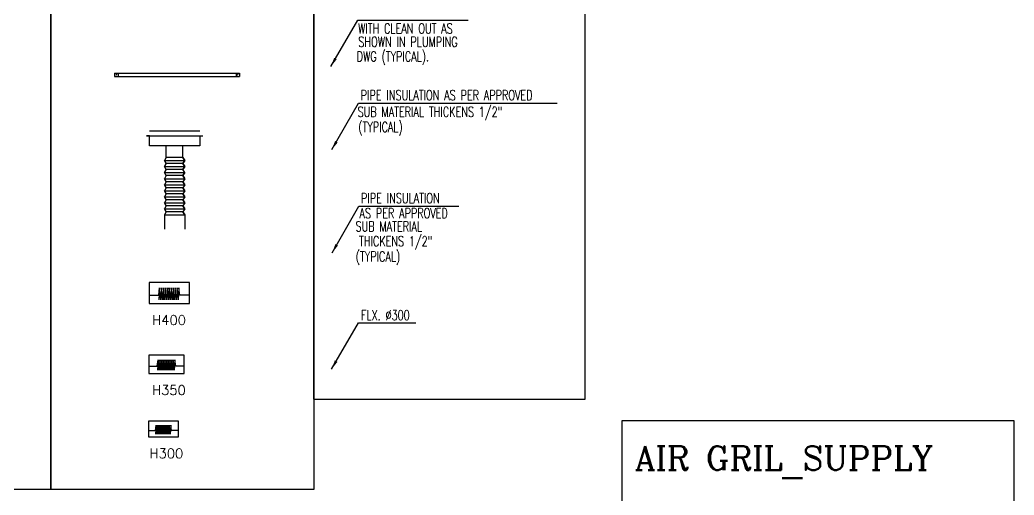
# Model space of a CAD drawing. Extents: x 462150 to 593348, y 35809 to 85242.
# Drawn here: x 574589 to 584450, y 70035 to 74750 of the extents above; entities that cross this region are included whole.
import ezdxf

# ---------------------------------------------------------------- set-up
doc = ezdxf.new("R2010")
doc.units = 0
doc.header["$LTSCALE"] = 500
doc.header["$MEASUREMENT"] = 0
for name, color, linetype in [('AC-FLEXIBLE', 2, 'Continuous'), ('AC-S.C.D.', 150, 'Continuous'), ('AC-SUPPLY DUCT', 4, 'Continuous'), ('AC-SUPPORT', 124, 'Continuous'), ('AC-TEXT', 7, 'Continuous'), ('AC.VD.', 41, 'Continuous'), ('HVAC-EH', 220, 'Continuous'), ('PL-W-TEXT', 7, 'Continuous')]:
    doc.layers.add(name, color=color, linetype=linetype)
doc.styles.add('FF-LOOP', font='romanc.shx', dxfattribs={"height": 2})
doc.styles.add('SECOND fainl$0$ROMANS', font='ROMANS.shx', dxfattribs={"width": 0.7, "height": 100})
doc.dimstyles.new('SECOND fainl$0$DIM-100', dxfattribs={"dimscale": 100, "dimtxt": 100, "dimasz": 0.9, "dimexe": 0.3, "dimexo": 0.3, "dimgap": 0.3, "dimtad": 1, "dimdec": 0, "dimrnd": 10, "dimzin": 0, "dimdsep": 46, "dimtxsty": 'SECOND fainl$0$ROMANS', "dimcen": 0, "dimdle": 2, "dimclrd": 30, "dimclre": 30, "dimclrt": 7, "dimadec": 0, "dimazin": 0, "dimtfac": 1, "dimtdec": 0, "dimtix": 1, "dimtmove": 2, "dimatfit": 3, "dimfxl": 100, "dimtolj": 1, "dimtzin": 0, "dimarcsym": 0})

# ---------------------------------------------------------------- blocks, each defined once
blk = doc.blocks.new('eh')
at = {"layer": 'HVAC-EH', "color": 242, "ltscale": 10}
for p, q in [((-92.09444228215784, -108.9039609776391), (-83.93063622674698, -44.79331788593861)), ((-83.73632874793775, -44.79331788593861), (-90.73362559823157, -148.536066909666)), ((-73.9669291007606, -148.536066909666), (-83.73632874793775, -44.79331788593861)), ((-66.96963225046679, -44.79331788593861), (-73.9669291007606, -148.536066909666)), ((-57.20023260328964, -148.536066909666), (-66.96963225046679, -44.79331788593861)), ((-50.20293575299583, -44.79331788593861), (-57.20023260328964, -148.536066909666)), ((-40.43353610581867, -148.536066909666), (-50.20293575299583, -44.79331788593861)), ((-33.43623925552486, -44.79331788593861), (-40.43353610581867, -148.536066909666)), ((-23.66683960834772, -148.536066909666), (-33.43623925552486, -44.79331788593861)), ((-16.66954275805391, -44.79331788593861), (-23.66683960834772, -148.536066909666)), ((-6.900143110876762, -148.536066909666), (-16.66954275805391, -44.79331788593861)), ((0.0971537394170503, -44.79331788593861), (-6.900143110876762, -148.536066909666)), ((9.866553386594193, -148.536066909666), (0.0971537394170503, -44.79331788593861)), ((16.86385023688801, -44.79331788593861), (9.866553386594193, -148.536066909666)), ((26.63324988406515, -148.536066909666), (16.86385023688801, -44.79331788593861)), ((33.63054673435897, -44.79331788593861), (26.63324988406515, -148.536066909666)), ((43.39994638153611, -148.536066909666), (33.63054673435897, -44.79331788593861)), ((50.39724323182992, -44.79331788593861), (43.39994638153611, -148.536066909666)), ((60.16664287900707, -148.536066909666), (50.39724323182992, -44.79331788593861)), ((67.16393972930088, -44.79331788593861), (60.16664287900707, -148.536066909666)), ((76.93333937647802, -148.536066909666), (67.16393972930088, -44.79331788593861)), ((83.93063622677181, -44.79331788593861), (76.93333937647802, -148.536066909666)), ((92.09444228218271, -108.9039609776391), (83.93063622677181, -44.79331788593861)), ((-175.3152082950338, -108.9039609776391), (-92.09444228215784, -108.9039609776391)), ((175.3152082950587, -108.9039609776391), (92.09444228218271, -108.9039609776391))]:
    blk.add_line(p, q, dxfattribs=at)
at = {"layer": 'HVAC-EH', "color": 2, "ltscale": 10}
blk.add_lwpolyline([(-175.3152082949423, -180.1234252857249), (175.3152082950587, -180.1234252857249), (175.3152082950587, 0), (-175.3152082949423, 0)], close=True, dxfattribs=at)
blk = doc.blocks.new('H400')
at = {"layer": 'HVAC-EH', "xscale": 1.142857142855064, "yscale": 1.142857142855064, "zscale": 1.142857142855064}
blk.add_blockref('eh', (-200.3602380514494, 205.8553431837208), dxfattribs=at)
blk = doc.blocks.new('H350')
at = {"layer": 'HVAC-EH'}
blk.add_blockref('eh', (-175.3152082950546, 180.1234252857248), dxfattribs=at)
blk = doc.blocks.new('H300')
at = {"layer": 'HVAC-EH', "xscale": 0.8555524389084894, "yscale": 0.8555524389084894, "zscale": 0.8555524389084894}
blk.add_blockref('eh', (-149.9913540345878, 154.105035807097), dxfattribs=at)
blk = doc.blocks.new('*U185')
at = {"layer": 'AC-SUPPORT'}
for p, q in [((502.7254109657259, 0, 0.0002385879889689), (-736.0692062557538, 0, -1.37066370871e-05)), ((-736.0522719896436, 2.91038e-11, -1.36998170019e-05), (-736.0522719897017, -35.15116858063266, 0.0001493468103985)), ((-702.035637971585, 2.91038e-11), (-702.0356379716433, -35.15116858063266, 0.0001630466273977)), ((468.7257112136466, 2.91038e-11), (468.7257112137193, -35.15116858063266, 0.0001630466274008)), ((502.7423452317051, 2.91038e-11, -1.36998169988e-05), (502.7423452317779, -35.15116858063266, 0.0001493468104016)), ((502.7423452317779, -35.15116858066176, 0.0004016414364545), (-736.0522719897017, -35.15116858063266, 0.0001493468103985)), ((502.7423452317779, -35.15116858066176, 0.0004016414364545), (497.7036709503335, -35.15116858066176, 0.0004016414364545)), ((502.7423452317779, -35.15116858066176, 0.0004016414364545), (497.7036709503335, -35.15116858066176, 0.0004016414364545))]:
    blk.add_line(p, q, dxfattribs=at)
at = {"layer": 'AC-SUPPORT', "const_width": 7.915933192576366}
for points, elevation in [([(-714.1808390403786, -17.5040551268321, 1), (-722.096772233086, -17.5040551268321, 1)], -0.0001043786083193), ([(-714.1808390403786, -17.5040551268321, 1), (-722.096772233086, -17.5040551268321, 1)], -0.0001043786083193), ([(480.8709122824547, -17.13636798251537, -1), (488.7868454751623, -17.13636798251537, -1)], 0.0004016414364545), ([(480.8709122824547, -17.13636798251537, -1), (488.7868454751623, -17.13636798251537, -1)], 0.0004016414364545)]:
    blk.add_lwpolyline(points, format="xyb", close=True, dxfattribs=dict(at, elevation=elevation))

msp = doc.modelspace()

# ---------------------------------------------------------------- linework, layer by layer
for p, q in [((577503.1004133256, 70987.19579821218), (577503.1004133257, 81073.02170868687)), ((580195.38595646, 70987.19579821218), (580195.38595646, 81073.02170868687)), ((577503.1004133256, 70987.19579821218), (580195.38595646, 70987.19579821218))]:
    msp.add_line(p, q)
for points in [[(572289.3029655414, 81073.02170868687), (574896.2016894335, 81073.02170868687), (574896.2016894335, 70092.24803954456), (572289.3029655414, 70092.24803954456)], [(574896.2016894335, 81073.02170868687), (577503.1004133257, 81073.02170868687), (577503.1004133257, 70092.24803954456), (574896.2016894335, 70092.24803954456)], [(580560.0077594242, 61103.56800382723), (584449.8407848938, 61103.56800382723), (584449.8407848935, 70772.85233294484), (580560.0077594238, 70772.85233294484)]]:
    msp.add_lwpolyline(points, close=True)
at = {"layer": 'AC-FLEXIBLE'}
for p, q in [((576041.0240115757, 73384.84015342417), (576023.7035383014, 73354.84014954086)), ((576041.0240115757, 73384.84015342417), (576023.7035383014, 73354.84014954086)), ((576206.3830515757, 73384.84019049376), (576041.0240115757, 73384.84015342417)), ((576206.3830515757, 73384.84019049376), (576223.7035383014, 73354.84019437847)), ((576223.7035383014, 73354.84019437847), (576206.3830515757, 73384.84019049376)), ((576223.7035383014, 73354.84019437847), (576206.3830515757, 73384.84019049376)), ((576023.7035383014, 73354.84014954086), (576223.7035383014, 73354.84019437847)), ((576023.7035383014, 73354.84014954086), (576041.0240250268, 73324.84015342407)), ((576041.0240250268, 73324.84015342407), (576023.7035383014, 73354.84014954086)), ((576023.7035383014, 73354.84014954086), (576041.0240250268, 73324.84015342407)), ((576041.0240250268, 73324.84015342407), (576023.7035383014, 73354.84014954086)), ((576041.0240250268, 73324.84015342407), (576023.7035383014, 73354.84014954086)), ((576023.7035517527, 73294.84014954086), (576041.0240250268, 73324.84015342407)), ((576041.0240250268, 73324.84015342407), (576023.7035517527, 73294.84014954086)), ((576041.0240250268, 73324.84015342407), (576023.7035517527, 73294.84014954086)), ((576023.7035517527, 73294.84014954086), (576223.7035517527, 73294.84019437847)), ((576041.0240384782, 73264.84015342407), (576023.7035517527, 73294.84014954086)), ((576206.3830650271, 73324.84019049376), (576041.0240250268, 73324.84015342407)), ((576223.7035383014, 73354.84019437847), (576206.3830650271, 73324.84019049376)), ((576223.7035383014, 73354.84019437847), (576206.3830650271, 73324.84019049376)), ((576206.3830650271, 73324.84019049376), (576223.7035383014, 73354.84019437847)), ((576223.7035383014, 73354.84019437847), (576206.3830650271, 73324.84019049376)), ((576223.7035517527, 73294.84019437847), (576206.3830650271, 73324.84019049376)), ((576206.3830650271, 73324.84019049376), (576223.7035517527, 73294.84019437847)), ((576223.7035517527, 73294.84019437847), (576206.3830650271, 73324.84019049376)), ((576206.3830784783, 73264.84019049376), (576223.7035517527, 73294.84019437847)), ((576223.7035517527, 73294.84019437847), (576206.3830784783, 73264.84019049376)), ((576023.7035652038, 73234.84014954086), (576041.0240384782, 73264.84015342407)), ((576041.0240384782, 73264.84015342407), (576023.7035652038, 73234.84014954086)), ((576023.7035652038, 73234.84014954086), (576223.7035652038, 73234.84019437847)), ((576041.0240519294, 73204.84015342407), (576023.7035652038, 73234.84014954086)), ((576041.0240519294, 73204.84015342407), (576023.703578655, 73174.84014954086)), ((576023.703578655, 73174.84014954086), (576223.703578655, 73174.84019437847)), ((576023.703578655, 73174.84014954086), (576041.0240653806, 73144.84015342407)), ((576041.0240653806, 73144.84015342407), (576023.703578655, 73174.84014954086)), ((576206.3830784783, 73264.84019049376), (576041.0240384782, 73264.84015342407)), ((576206.3830919294, 73204.84019049376), (576041.0240519294, 73204.84015342407)), ((576206.3830919294, 73204.84019049376), (576041.0240519294, 73204.84015342407)), ((576223.7035652038, 73234.84019437847), (576206.3830784783, 73264.84019049376)), ((576206.3830919294, 73204.84019049376), (576223.7035652038, 73234.84019437847)), ((576223.7035652038, 73234.84019437847), (576206.3830919294, 73204.84019049376)), ((576206.3830919294, 73204.84019049376), (576223.703578655, 73174.84019437847)), ((576223.703578655, 73174.84019437847), (576206.3830919294, 73204.84019049376)), ((576223.703578655, 73174.84019437847), (576206.3831053807, 73144.84019049376)), ((576041.0240653806, 73144.84015342407), (576023.7035921061, 73114.84014954086)), ((576023.7035921061, 73114.84014954086), (576223.7035921062, 73114.84019437847)), ((576023.7035921061, 73114.84014954086), (576041.0240788319, 73084.84015342407)), ((576041.0240788319, 73084.84015342407), (576023.7035921061, 73114.84014954086)), ((576041.0240788319, 73084.84015342407), (576023.7036055572, 73054.84014954086)), ((576206.3831053807, 73144.84019049376), (576041.0240653806, 73144.84015342407)), ((576206.3831188317, 73084.84019049376), (576041.0240788319, 73084.84015342407)), ((576206.3831053807, 73144.84019049376), (576223.7035921062, 73114.84019437847)), ((576223.7035921062, 73114.84019437847), (576206.3831053807, 73144.84019049376)), ((576223.7035921062, 73114.84019437847), (576206.3831188317, 73084.84019049376)), ((576206.3831188317, 73084.84019049376), (576223.7036055572, 73054.84019437847)), ((576223.7036055572, 73054.84019437847), (576206.3831188317, 73084.84019049376)), ((576023.7036055572, 73054.84014954086), (576223.7036055572, 73054.84019437847)), ((576023.7036055572, 73054.84014954086), (576041.0240922831, 73024.84015342407)), ((576041.0240922831, 73024.84015342407), (576023.7036055572, 73054.84014954086)), ((576041.0240922831, 73024.84015342407), (576023.7036190085, 72994.84014954086)), ((576023.7036190085, 72994.84014954086), (576223.7036190087, 72994.84019437847)), ((576023.7036190085, 72994.84014954086), (576041.0241057342, 72964.84015342417)), ((576041.0241057342, 72964.84015342417), (576023.7036190085, 72994.84014954086)), ((576206.383132283, 73024.84019049376), (576041.0240922831, 73024.84015342407)), ((576223.7036055572, 73054.84019437847), (576206.383132283, 73024.84019049376)), ((576206.383132283, 73024.84019049376), (576223.7036190087, 72994.84019437847)), ((576223.7036190087, 72994.84019437847), (576206.383132283, 73024.84019049376)), ((576223.7036190087, 72994.84019437847), (576206.3831457341, 72964.84019049376)), ((576041.0241057342, 72964.84015342417), (576023.7036324597, 72934.84014954086)), ((576023.7036324597, 72934.84014954086), (576223.7036324597, 72934.84019437847)), ((576023.7036324597, 72934.84014954086), (576041.0241191855, 72904.84015342407)), ((576041.0241191855, 72904.84015342407), (576023.7036324597, 72934.84014954086)), ((576041.0241191855, 72904.84015342407), (576023.7036459112, 72874.84014954086)), ((576023.7036459112, 72874.84014954086), (576223.7036459112, 72874.84019437847)), ((576023.7036459112, 72874.84014954086), (576041.0241326366, 72844.84015342407)), ((576041.0241326366, 72844.84015342407), (576023.7036459112, 72874.84014954086)), ((576206.3831457341, 72964.84019049376), (576041.0241057342, 72964.84015342417)), ((576206.3831591856, 72904.84019049376), (576041.0241191855, 72904.84015342407)), ((576206.3831457341, 72964.84019049376), (576223.7036324597, 72934.84019437847)), ((576223.7036324597, 72934.84019437847), (576206.3831457341, 72964.84019049376)), ((576223.7036324597, 72934.84019437847), (576206.3831591856, 72904.84019049376)), ((576206.3831591856, 72904.84019049376), (576223.7036459112, 72874.84019437847)), ((576223.7036459112, 72874.84019437847), (576206.3831591856, 72904.84019049376)), ((576223.7036459112, 72874.84019437847), (576206.3831726365, 72844.84019049376)), ((576041.0241326366, 72844.84015342407), (576023.7036593623, 72814.84014954086)), ((576023.7036593623, 72814.84014954086), (576223.7036593623, 72814.84019437847)), ((576206.3831726365, 72844.84019049376), (576041.0241326366, 72844.84015342407)), ((576206.3831726365, 72844.84019049376), (576223.7036593623, 72814.84019437847)), ((576223.7036593623, 72814.84019437847), (576206.3831726365, 72844.84019049376))]:
    msp.add_line(p, q, dxfattribs=at)
at = {"layer": 'AC-S.C.D.', "color": 2, "elevation": -0.0304293178868524}
for points in [[(575906.4674334553, 73849.95624722507, 0, 40.01399382659729, 0), (575946.4799790485, 73780.64914075706, 0, 0, 0), (576003.6600406173, 73681.52447122606, 0, 0, 0)], [(576123.1219025906, 73870.52365387946, 0, 40.01399382659729, 0), (576123.1235748706, 73790.49566621898, 0, 0, 0), (576123.1665237279, 73676.06115347856, 0, 0, 0)], [(576339.8226651432, 73849.95624722507, 0, 40.01399382659729, 0), (576299.8101195499, 73780.64914075706, 0, 0, 0), (576242.6300579809, 73681.52447122606, 0, 0, 0)]]:
    msp.add_lwpolyline(points, format="xyseb", dxfattribs=at)
at = {"layer": 'AC-S.C.D.'}
for points in [[(576373.7035091569, 73600.37493156607), (576373.7035315757, 73500.37493156607), (575873.7035315757, 73500.37481947217), (575873.7035091569, 73600.37481947217), (575843.7035091569, 73600.37481274577), (576403.7035091569, 73600.37493829106)], [(575873.7034979478, 73650.37481947205), (576373.7034979478, 73650.37493156607)]]:
    msp.add_lwpolyline(points, dxfattribs=at)
at = {"layer": 'AC-SUPPLY DUCT'}
for p, q in [((576041.0240261905, 73384.84072509376), (576041.0240002893, 73500.37485698286)), ((576206.3830661906, 73384.84076216638), (576206.3830402894, 73500.37489405536)), ((576206.3830661906, 73384.84076216638), (576041.0240261905, 73384.84072509376)), ((576023.703673977, 72814.84072121207), (576223.703673977, 72814.84076604967)), ((576023.703673977, 72814.84072121207), (576023.7036888998, 72673.64094152718, 0.0057054971037831)), ((576223.703673977, 72814.84076604967), (576223.7036888998, 72673.64096266446, 0.0057054971037827))]:
    msp.add_line(p, q, dxfattribs=at)

# ---------------------------------------------------------------- block references
at = {"layer": 'AC-SUPPORT', "xscale": -1}
msp.add_blockref('*U185', (576031.002605378, 74223.22100721797, -0.000385338108771), dxfattribs=at)
at = {"layer": 'AC.VD.', "linetype": 'Continuous'}
for name, p in [('H400', (576270.7826523712, 71937.62411822366, -2.29457843778e-05)), ('H350', (576218.3925756883, 71243.30124622087, -2.29457843778e-05)), ('H300', (576162.8481641953, 70614.66531430327))]:
    msp.add_blockref(name, p, dxfattribs=at)

# ---------------------------------------------------------------- texts
at = {"layer": 'AC-TEXT', "style": 'SECOND fainl$0$ROMANS', "width": 0.7}
for s, p in [('WITH CLEAN OUT AS', (577943.0623862448, 74614.56831363376, 2.29457967872e-05)), ('SHOWN IN PLUMPING  ', (577946.0883570003, 74482.87706574587, 2.29457967872e-05)), (' DWG (TYPICAL).', (577881.8143032918, 74337.66956643107, 2.29457967872e-05)), ('PIPE INSULATION AS PER APPROVED ', (577969.2350709686, 73952.93179475456, 2.2923188117e-05)), (' SUB MATERIAL THICKENS 1/2" ', (577889.66898815, 73788.05009540408, 2.29457967872e-05)), (' (TYPICAL)', (577897.0440639002, 73637.87607447586, 2.29457967859e-05)), ('PIPE INSULATION', (577972.6240065139, 72931.29068397376, 2.2923188117e-05)), ('AS PER APPROVED ', (577957.1576692241, 72782.54402587346, 2.29457967872e-05)), (' SUB MATERIAL', (577869.4388598102, 72651.38837039856, 2.29457967872e-05)), ('THICKENS 1/2" ', (577952.2795186763, 72505.23736825526, 2.29457967872e-05)), (' (TYPICAL)', (577871.8139355603, 72353.30843254417, 2.29457967859e-05)), ('FLX. %%C300', (577972.2924186538, 71770.49466231857, 2.29457967872e-05))]:
    msp.add_text(s, height=100, dxfattribs=at).set_placement(p)
at = {"layer": 'PL-W-TEXT', "style": 'FF-LOOP'}
for s, height, p in [('H400', 95.25600000000004, (575900.7507167156, 71724.64559639388, -2.29457843778e-05)), ('H350', 95.25600000000004, (575899.2636816462, 71030.32272439096, -2.29457843778e-05)), ('AIR GRIL_SUPPLY', 238.1400000000001, (580688.6289570219, 70283.46174040623, 0.0009729561700114)), ('H300', 95.25600000000004, (575874.2030299278, 70401.68679247347))]:
    msp.add_text(s, height=height, dxfattribs=at).set_placement(p)

# ---------------------------------------------------------------- leaders
at = {"layer": 'AC-TEXT'}
for points in [[(577673.3588800399, 74288.49682530106, 2.29457843778e-05), (577938.9139563803, 74748.45170970196, 2.29457843778e-05), (579034.1234856991, 74748.45170962898, 2.29457843778e-05)], [(577682.6928177628, 73463.05219597607, 2.29457693351e-05), (577948.247894103, 73923.00708037558, 2.29457693351e-05), (579917.4467172386, 73923.00708027866, 2.29457693351e-05)], [(577685.818424365, 72440.60352944376, 2.29457843778e-05), (577951.3735007052, 72900.55841384176, 2.29457843778e-05), (578943.5609008343, 72900.55841377318, 2.29457843778e-05)], [(577680.4014412421, 71286.15425257327, 2.29457843778e-05), (577945.9565175823, 71746.10913697416, 2.29457843778e-05), (578515.8637240421, 71746.10913691456, 2.29457843778e-05)]]:
    msp.add_leader(points, dimstyle='SECOND fainl$0$DIM-100', override={"dimgap": 0.3, "dimtad": 0, "dimclrd": 7}, dxfattribs=at)

doc.saveas('drawing.dxf')
